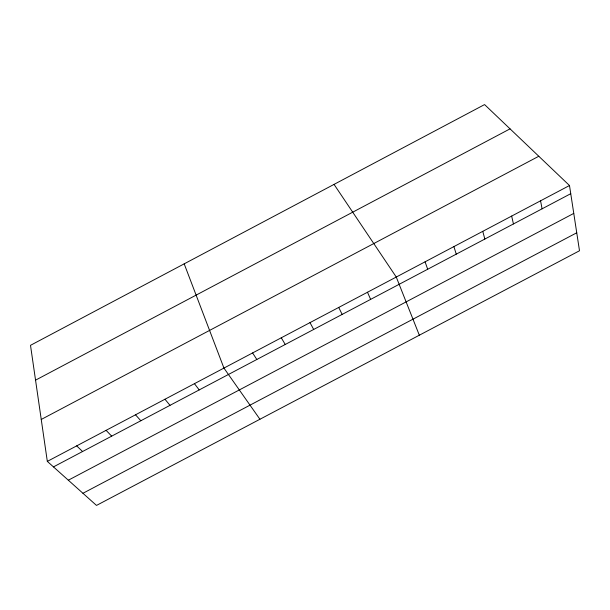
<?xml version="1.0" encoding="UTF-8"?>
<svg xmlns="http://www.w3.org/2000/svg" width="610" height="610" viewBox="0 0 610 610"><rect width="100%" height="100%" fill="white"/><g stroke="black" fill="none" stroke-linecap="round" stroke-linejoin="round"><path stroke-width="0.91" d="M35.548 380.16L510.044 128.855M41.244 419.459L538.798 156.259M47.321 461.389L569.496 185.524L484.576 104.577L30.5 345.329L47.321 461.389L96.494 505.423L579.5 250.763L569.496 185.524M53.467 466.894L570.746 193.683M68.328 480.2L573.766 213.401M82.945 493.284L576.74 232.791M76.692 445.872L82.563 451.522M106.087 430.34L111.683 436.142M135.511 414.8L140.834 420.747M164.959 399.237L170.007 405.337M194.438 383.667L199.211 389.912M259.929 419.253L223.939 368.082L184.189 263.84M334.044 184.388L396.264 277.039L419.329 335.21M252.601 352.946L256.825 359.481M281.279 337.787L285.244 344.475M309.994 322.621L313.685 329.453M338.725 307.44L342.149 314.417M367.487 292.251L370.636 299.373M425.078 261.82L427.686 269.239M453.909 246.592L456.25 254.156M482.769 231.342L484.836 239.059M511.653 216.085L513.445 223.946M540.559 200.812L542.084 208.818"/></g></svg>
